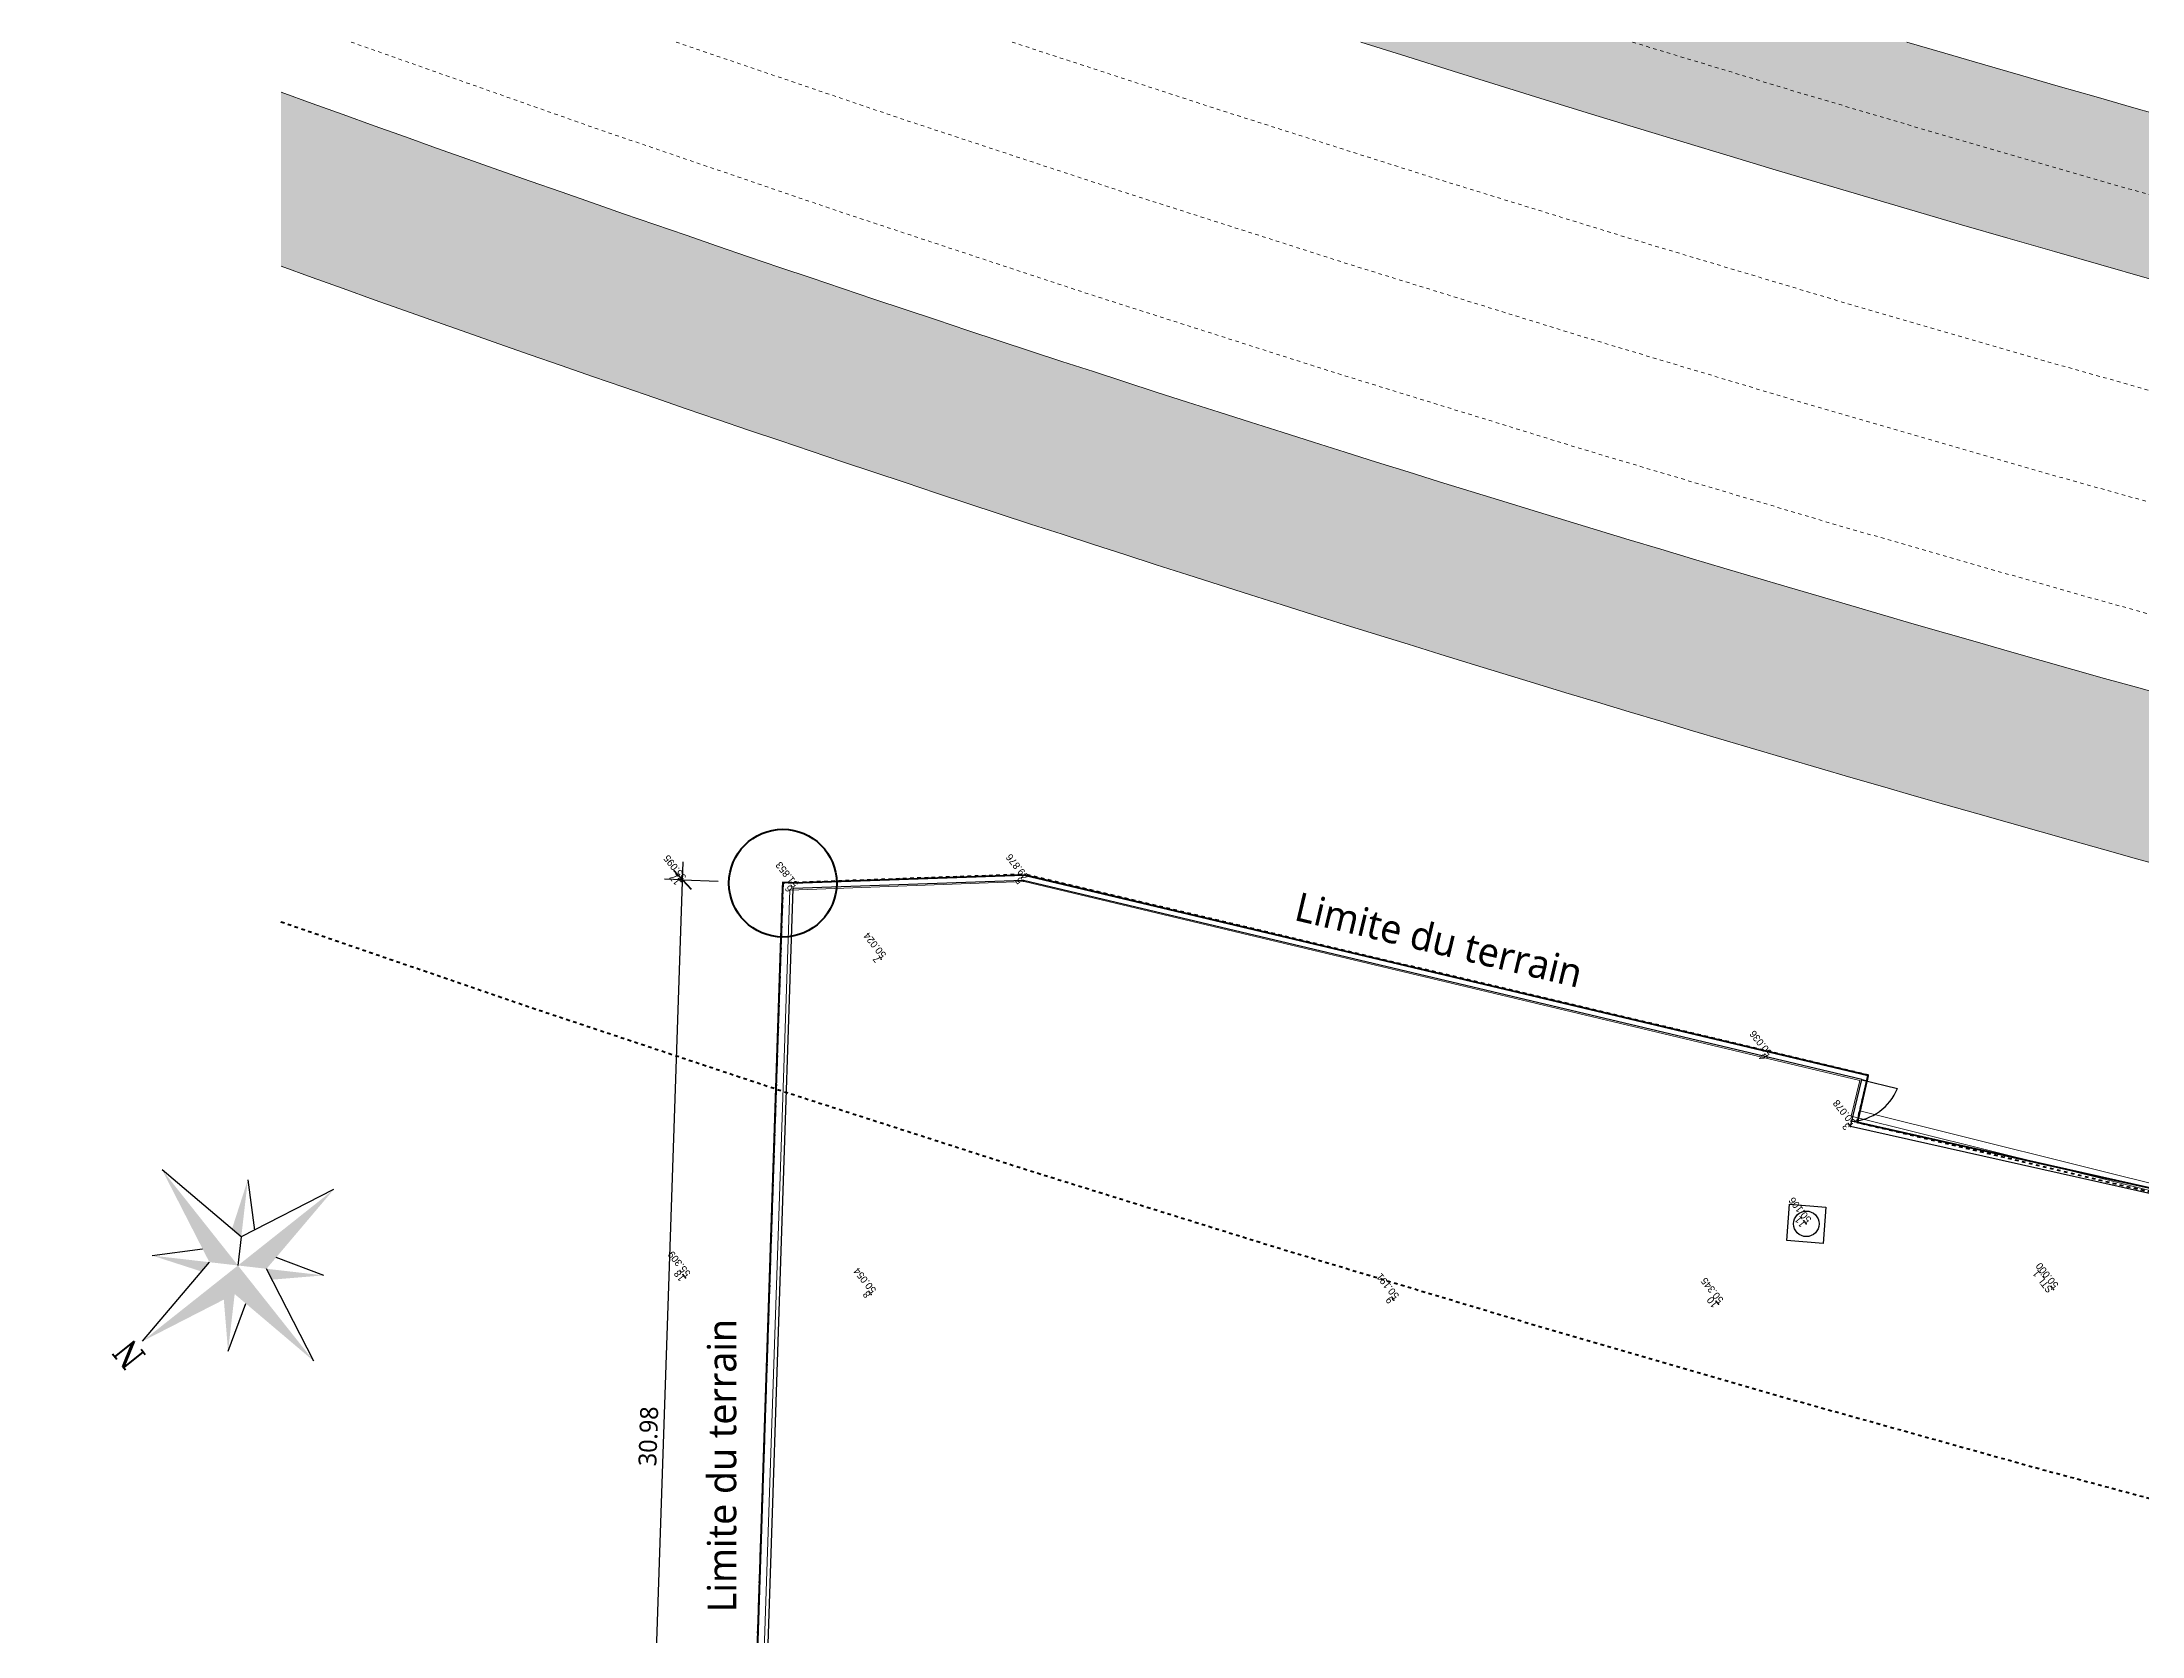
# Model space of a CAD drawing. Header units: metres. Extents: x 29 to 149, y -34 to 42.
# Drawn here: x 28.8 to 87.3, y -2.4 to 42 of the extents above; entities that cross this region are included whole.
import ezdxf
from ezdxf.enums import TextEntityAlignment as Align

# ---------------------------------------------------------------- set-up
doc = ezdxf.new("R2010")
doc.units = ezdxf.units.M
for name, pattern in [('Alignement de la ligne', [0.01, 0.005, -0.005]), ('Caché', [0.003, 0.002, -0.001]), ('Centre', [0.0125, 0.0025, -0.001875, 0.00625, -0.001875]), ('Dash dot', [0.015875, 0.00635, -0.004763, 0, -0.004763]), ('Démoli', [0.002812, 0.001875, -0.000937])]:
    doc.linetypes.add(name, pattern=pattern)
for name, color, linetype, lineweight in [('A-ANNO-DIMS', 7, 'Continuous', 30), ('A-ANNO-DIMS-200', 7, 'Continuous', 30), ('A-DETL-CNTR', 7, 'Centre', 9), ('A-DETL-DEMO', 7, 'Démoli', 9), ('A-DETL-HDLN', 7, 'Caché', 9), ('A-FLOR', 7, 'Continuous', 9), ('A-FLOR-PATT', 7, 'Continuous', 9), ('A-WALL', 7, 'Continuous', 9), ('G-ANNO-TEXT', 7, 'Continuous', 30)]:
    doc.layers.add(name, color=color, linetype=linetype, lineweight=lineweight)
for name, color, linetype in [('Points', 7, 'Continuous'), ('PORAIL', 5, 'Continuous'), ('REGARD', 6, 'Continuous'), ('TopoAlt', 3, 'Continuous'), ('TopoMat', 4, 'Continuous')]:
    doc.layers.add(name, color=color, linetype=linetype)
doc.styles.add('ROMANS', font='ROMANC')
doc.styles.add('Trebuchet MS', font='trebuc.ttf', dxfattribs={"height": 0.5})
doc.styles.add('Trebuchet MS_3', font='trebuc.ttf', dxfattribs={"height": 0.8})
doc.dimstyles.new('Cotes_linéaires', dxfattribs={"dimscale": 0.3048, "dimtxt": 0.515475, "dimasz": 1.64042, "dimexe": 1.64042, "dimexo": 0.0625, "dimgap": 0.131234, "dimtad": 1, "dimrnd": 0.01, "dimzin": 0, "dimdsep": 46, "dimtxsty": 'Trebuchet MS', "dimblk1": 'OBLIQUE', "dimblk2": 'OBLIQUE', "dimsah": 1, "dimcen": 0.09, "dimdle": 1.64042, "dimazin": 0, "dimtfac": 1, "dimtdec": 4, "dimtix": 1, "dimtmove": 0, "dimatfit": 3, "dimfxl": 3.28084, "dimfxlon": 1, "dimtvp": 1, "dimtfill": 1, "dimtolj": 1, "dimtzin": 0, "dimarcsym": 2})

# ---------------------------------------------------------------- blocks, each defined once
blk = doc.blocks.new('DIMBLOCK3-Plan Masse')
at = {"layer": 'A-ANNO-DIMS-200', "transparency": 16777216}
for p, q in [((45.574, -12.834), (46.648, 19.133)), ((46.632, 18.633), (46.132, 18.65)), ((46.632, 18.633), (47.631, 18.599)), ((45.59, -12.334), (45.091, -12.317)), ((45.59, -12.334), (46.59, -12.368))]:
    blk.add_line(p, q, dxfattribs=at)
at = {"layer": 'A-ANNO-DIMS-200', "lineweight": 50, "transparency": 16777216}
for p, q in [((46.632, 18.633), (46.39, 18.891)), ((46.632, 18.633), (46.873, 18.375)), ((45.59, -12.334), (45.349, -12.076)), ((45.59, -12.334), (45.832, -12.592))]:
    blk.add_line(p, q, dxfattribs=at)
at = {"layer": 'A-ANNO-DIMS-200', "color": 0, "transparency": 16777216, "insert": (45.403, 2.312), "char_height": 0.5, "width": 2.0654, "attachment_point": 1, "rotation": 88.07414, "line_spacing_factor": 1.048425, "style": 'Trebuchet MS', "bg_fill": 3, "box_fill_scale": 1.25, "bg_fill_color": 256, "bg_fill_true_color": 13158600, "bg_fill_transparency": 0}
blk.add_mtext('30.98', dxfattribs=at)
blk = doc.blocks.new('_Oblique')
at = {"color": 0, "linetype": 'ByBlock', "lineweight": -2}
blk.add_line((-0.5, -0.5), (0.5, 0.5), dxfattribs=at)
blk = doc.blocks.new('PointTopo')
at = {"color": 0}
blk.add_point((0, 0), dxfattribs=at)
at = {"layer": 'TopoAlt'}
blk.add_attdef('ALT', text='', height=0.0015, dxfattribs=at).set_placement((0.0005, -0.0005), align=Align.TOP_LEFT)
at = {"layer": 'TopoMat'}
blk.add_attdef('MAT', (0.0005, 0.0005), '', height=0.0015, dxfattribs=at)
blk = doc.blocks.new('u004')
at = {"color": 0}
blk.add_lwpolyline([(-0.3, 0.3), (0.3, 0.3), (0.3, -0.3), (-0.3, -0.3), (-0.3, 0.3)], dxfattribs=at)
blk.add_circle((0, 0), 0.21, dxfattribs=at)
blk = doc.blocks.new('Y003')
at = {"color": 0}
for p, q in [((0, 0), (1.034484, -5.17242)), ((-3.103452, -3.103452), (-1.773401, -5.320203)), ((3.103452, -3.103452), (1.773401, -5.320203)), ((-6.206904, -6.206904), (-1.034484, -7.241388)), ((1.034484, -7.241388), (6.206904, -6.206904)), ((-3.103452, -9.310356), (-0.886701, -7.980305)), ((3.103452, -9.310356), (0.886701, -7.980305))]:
    blk.add_line(p, q, dxfattribs=at)
blk.add_lwpolyline([(0, -12.413808), (1.034484, -7.241388), (0, -6.206904)], dxfattribs=at)
for points in [[(0, -6.206904), (0, -6.206904), (0, 0), (-1.034484, -5.17242)], [(-3.103452, -3.103452), (-1.034484, -5.17242), (-0.91278, -4.5639)], [(3.103452, -3.103452), (1.034484, -5.17242), (0.91278, -4.5639)], [(-6.206904, -6.206904), (-1.034484, -5.17242), (0, -6.206904)], [(0, -6.206904), (6.206904, -6.206904), (1.034484, -5.17242)], [(0, -6.206904), (0, -12.413808), (-1.034484, -7.241388)], [(-3.103452, -9.310356), (-1.034484, -7.241388), (-1.643004, -7.119684)], [(3.103452, -9.310356), (1.034484, -7.241388), (1.643004, -7.119684)]]:
    blk.add_solid(points, dxfattribs=at)
at = {"color": 0, "style": 'ROMANS'}
blk.add_text('N', height=1.279389, dxfattribs=at).set_placement((-0.729171, 0.313815))
blk = doc.blocks.new('PPPP')
at = {"layer": 'PORAIL', "extrusion": (-0.004312, -0.038244, 0.999259), "elevation": 17.35, "flags": 128}
blk.add_lwpolyline([(420.22, 847.18), (418.37, 845.44)], dxfattribs=at)
at = {"layer": 'PORAIL', "extrusion": (-0.004312, -0.038244, 0.999259)}
blk.add_arc((421.33, 847.53, 17.35), 3.62, 150.2084, 215.2304, dxfattribs=at)

msp = doc.modelspace()

# ---------------------------------------------------------------- hatches: boundary and pattern name
at = {"layer": 'A-FLOR-PATT', "true_color": 0xdfe6c6}
h = msp.add_hatch(color=254, dxfattribs=at)
h.paths.add_polyline_path([(148.949, 4.887), (148.949, 9.577), (148.294, 9.699), (145.322, 10.266), (142.352, 10.845), (139.385, 11.436), (136.42, 12.04), (133.458, 12.656), (130.498, 13.285), (127.541, 13.925), (124.587, 14.579), (121.635, 15.244), (118.686, 15.922), (115.74, 16.612), (112.797, 17.314), (109.857, 18.029), (106.387, 18.89), (103.986, 19.495), (101.055, 20.246), (98.128, 21.01), (95.203, 21.785), (92.199, 22.596), (89.364, 23.373), (86.449, 24.186), (83.538, 25.01), (80.63, 25.847), (77.726, 26.695), (74.826, 27.556), (71.929, 28.429), (69.035, 29.314), (66.146, 30.211), (63.26, 31.12), (60.378, 32.041), (57.499, 32.974), (54.625, 33.919), (51.755, 34.876), (48.889, 35.845), (46.026, 36.826), (43.168, 37.819), (40.314, 38.824), (37.465, 39.841), (35.45, 40.569), (35.45, 35.722), (35.715, 35.626), (38.579, 34.6), (41.447, 33.586), (44.319, 32.585), (47.196, 31.595), (50.077, 30.617), (52.961, 29.652), (55.85, 28.698), (58.743, 27.757), (61.639, 26.828), (64.746, 25.847), (67.444, 25.006), (70.352, 24.113), (73.264, 23.233), (76.18, 22.365), (79.523, 21.386), (82.022, 20.665), (84.948, 19.834), (87.877, 19.014), (90.81, 18.207), (93.747, 17.413), (96.687, 16.631), (99.63, 15.861), (102.576, 15.103), (105.525, 14.358), (108.477, 13.625), (111.433, 12.904), (114.491, 12.173), (117.353, 11.501), (120.574, 10.759), (123.284, 10.147), (126.254, 9.488), (129.227, 8.842), (132.202, 8.209), (135.18, 7.588), (138.161, 6.979), (141.144, 6.383), (144.522, 5.725), (147.505, 5.157), (148.294, 5.009)])
h.paths.add_polyline_path([(148.949, 20.846), (148.949, 25.41), (148.277, 25.54), (145.34, 26.113), (142.406, 26.698), (139.43, 27.304), (136.42, 27.931), (133.47, 28.558), (130.494, 29.204), (127.521, 29.862), (124.551, 30.532), (121.583, 31.215), (118.618, 31.911), (115.656, 32.618), (112.698, 33.339), (109.857, 34.042), (106.92, 34.783), (103.986, 35.536), (101.055, 36.301), (98.128, 37.078), (95.203, 37.868), (92.282, 38.67), (89.364, 39.484), (86.449, 40.31), (83.538, 41.149), (80.744, 41.966), (65.532, 41.966), (67.974, 41.194), (70.876, 40.291), (73.782, 39.4), (76.692, 38.521), (79.606, 37.655), (82.523, 36.8), (85.443, 35.958), (88.367, 35.128), (91.295, 34.311), (94.226, 33.505), (97.16, 32.712), (100.098, 31.931), (103.039, 31.163), (106.387, 30.305), (108.93, 29.663), (111.88, 28.931), (114.833, 28.212), (117.79, 27.506), (120.749, 26.811), (123.711, 26.129), (126.676, 25.46), (129.644, 24.803), (132.614, 24.158), (135.587, 23.526), (139, 22.817), (141.541, 22.299), (144.522, 21.704), (147.505, 21.122), (148.294, 20.971)])

# ---------------------------------------------------------------- linework, layer by layer
at = {"color": 1, "lineweight": 40, "flags": 128}
msp.add_lwpolyline([(127.532, -12.5), (130.358, -0.259), (121.859, 1.849), (101.036, 7.013), (79.37, 11.872), (79.663, 13.179), (76.883, 13.839), (56.148, 18.762), (49.719, 18.541), (49.425, 18.554), (49.418, 18.404), (48.903, 2.824), (48.387, -12.757), (48.688, -12.75), (51.554, -12.683), (56.865, -12.662), (79.072, -12.589), (86.457, -12.521), (92.3, -12.518), (113.223, -12.507), (113.411, -12.507), (127.532, -12.5)], dxfattribs=at)
at = {"color": 34, "flags": 128}
for points in [[(49.425, 18.554), (49.719, 18.541), (56.148, 18.762), (76.883, 13.839), (79.663, 13.179), (79.628, 13.033)], [(48.688, -12.75), (49.718, 18.391)], [(79.482, 13.068), (56.133, 18.611), (49.718, 18.391), (49.718, 18.391)], [(79.663, 13.179), (79.369, 11.871)], [(79.482, 13.068), (79.628, 13.033)], [(79.353, 11.875), (79.207, 11.909)], [(79.353, 11.875), (101.036, 7.013), (115.698, 3.377), (121.859, 1.849), (130.358, -0.259)]]:
    msp.add_lwpolyline(points, dxfattribs=at)
at = {"flags": 128}
msp.add_lwpolyline([(48.387, -12.757), (49.418, 18.404)], dxfattribs=at)
at = {"color": 34, "flags": 128}
for points, elevation in [([(79.172, 11.761), (79.482, 13.068)], 0.042), ([(130.322, -0.405), (101.002, 6.867), (79.172, 11.761)], 3.057)]:
    msp.add_lwpolyline(points, dxfattribs=dict(at, elevation=elevation))
at = {"layer": 'A-DETL-CNTR', "color": 5, "linetype": 'Dash dot', "lineweight": 200, "true_color": 0x0000ff}
msp.add_arc((284.995, 733.479), 758.254, 250.785466, 259.664003, dxfattribs=at)
at = {"layer": 'A-DETL-DEMO', "color": 1, "linetype": 'Alignement de la ligne', "lineweight": 200, "true_color": 0xff0000}
for p, q in [((56.072, 18.778), (49.429, 18.539)), ((79.669, 13.191), (56.175, 18.78)), ((49.429, 18.539), (48.385, -12.524)), ((79.356, 11.874), (79.669, 13.191)), ((130.358, -0.259), (79.356, 11.874))]:
    msp.add_line(p, q, dxfattribs=at)
at = {"layer": 'A-DETL-HDLN', "color": 1, "linetype": 'Continuous', "lineweight": 50, "true_color": 0xff0000}
msp.add_circle((49.429, 18.539), 1.5, dxfattribs=at)
at = {"layer": 'A-DETL-HDLN'}
for radius, start, end in [(734.504, 250.300556, 259.325943), (731.504, 250.968061, 259.281627), (728.504, 251.663803, 259.236945), (723.254, 252.963759, 259.157861)]:
    msp.add_arc((284.995, 733.479), radius, start, end, dxfattribs=at)
at = {"layer": 'A-FLOR'}
for centre, start, end in [((284.995, 733.479), 252.392328, 259.191935), ((284.995, 733.479), 252.392328, 259.191935), ((285.775, 737.895), 253.584244, 259.129221), ((285.775, 737.895), 253.584244, 259.129221), ((282.677, 722.649), 250.076446, 259.378247), ((282.677, 722.649), 250.076446, 259.378247), ((281.787, 718.125), 250.151192, 259.449725)]:
    msp.add_arc(centre, 725.504, start, end, dxfattribs=at)
at = {"layer": 'A-WALL'}
for p, q in [((49.429, 18.539), (56.169, 18.781)), ((56.169, 18.781), (79.669, 13.191)), ((48.388, -12.428), (49.429, 18.539)), ((49.623, 18.346), (48.588, -12.435)), ((56.15, 18.581), (49.623, 18.346)), ((79.428, 13.043), (56.15, 18.581)), ((79.191, 12.048), (79.428, 13.043)), ((79.669, 13.191), (79.432, 12.194)), ((130.073, -0.604), (79.191, 12.048)), ((79.432, 12.194), (130.312, -0.457))]:
    msp.add_line(p, q, dxfattribs=at)

# ---------------------------------------------------------------- block references
at = {"extrusion": (-0.006177, -0.02723, 0.99961), "xscale": 0.4026423205619272, "yscale": 0.4026423205619272, "zscale": 0.4026423205619272, "rotation": 142.3454978757495}
msp.add_blockref('PPPP', (433.123, 157.229, -20.956), dxfattribs=at)
at = {"color": 5, "xscale": 0.547641301653357, "yscale": 0.547641301653357, "zscale": 0.6941916999049896, "rotation": 128.4168455046016}
msp.add_blockref('Y003', (31.587, 5.779, -50.036), dxfattribs=at)
at = {"layer": 'Points'}
ref = msp.add_blockref('PointTopo', (56.133, 18.611, -0.16), dxfattribs=dict(at, rotation=128.4168455046016))
ref.add_attrib('MAT', '5', (56.132, 18.611, -0.16), dxfattribs={"layer": 'TopoMat', "height": 0.2, "rotation": 128.41685})
ref.add_attrib('ALT', '49.876', dxfattribs={"layer": 'TopoAlt', "height": 0.2, "rotation": 128.41685}).set_placement((56.133, 18.612, -0.16), align=Align.TOP_LEFT)
ref = msp.add_blockref('PointTopo', (49.718, 18.391, 1.817), dxfattribs=dict(at, rotation=128.4168455046016))
ref.add_attrib('MAT', '6', (49.717, 18.391, 1.817), dxfattribs={"layer": 'TopoMat', "height": 0.2, "rotation": 128.41685})
ref.add_attrib('ALT', '51.853', dxfattribs={"layer": 'TopoAlt', "height": 0.2, "rotation": 128.41685}).set_placement((49.718, 18.392, 1.817), align=Align.TOP_LEFT)
ref = msp.add_blockref('PointTopo', (52.168, 16.423, -0.012), dxfattribs=dict(at, rotation=128.4168455046016))
ref.add_attrib('MAT', '7', (52.168, 16.423, -0.012), dxfattribs={"layer": 'TopoMat', "height": 0.2, "rotation": 128.41685})
ref.add_attrib('ALT', '50.024', dxfattribs={"layer": 'TopoAlt', "height": 0.2, "rotation": 128.41685}).set_placement((52.168, 16.424, -0.012), align=Align.TOP_LEFT)
ref = msp.add_blockref('PointTopo', (76.848, 13.694), dxfattribs=dict(at, rotation=128.4168455046016))
ref.add_attrib('MAT', '4', (76.847, 13.694), dxfattribs={"layer": 'TopoMat', "height": 0.2, "rotation": 128.41685})
ref.add_attrib('ALT', '50.036', dxfattribs={"layer": 'TopoAlt', "height": 0.2, "rotation": 128.41685}).set_placement((76.848, 13.694), align=Align.TOP_LEFT)
ref = msp.add_blockref('PointTopo', (79.172, 11.761, 0.042), dxfattribs=dict(at, rotation=128.4168455046016))
ref.add_attrib('MAT', '3', (79.171, 11.761, 0.042), dxfattribs={"layer": 'TopoMat', "height": 0.2, "rotation": 128.41685})
ref.add_attrib('ALT', '50.078', dxfattribs={"layer": 'TopoAlt', "height": 0.2, "rotation": 128.41685}).set_placement((79.172, 11.762, 0.042), align=Align.TOP_LEFT)
ref = msp.add_blockref('PointTopo', (77.94, 9.051, 0.07), dxfattribs=dict(at, rotation=128.4168455046016))
ref.add_attrib('MAT', '11', (77.939, 9.051, 0.07), dxfattribs={"layer": 'TopoMat', "height": 0.2, "rotation": 128.41685})
ref.add_attrib('ALT', '50.106', dxfattribs={"layer": 'TopoAlt', "height": 0.2, "rotation": 128.41685}).set_placement((77.94, 9.051, 0.07), align=Align.TOP_LEFT)
ref = msp.add_blockref('PointTopo', (51.887, 7.085, 0.017), dxfattribs=dict(at, rotation=128.4168455046016))
ref.add_attrib('MAT', '8', (51.887, 7.085, 0.017), dxfattribs={"layer": 'TopoMat', "height": 0.2, "rotation": 128.41685})
ref.add_attrib('ALT', '50.054', dxfattribs={"layer": 'TopoAlt', "height": 0.2, "rotation": 128.41685}).set_placement((51.888, 7.086, 0.017), align=Align.TOP_LEFT)
ref = msp.add_blockref('PointTopo', (66.454, 6.928, 0.155), dxfattribs=dict(at, rotation=128.4168455046016))
ref.add_attrib('MAT', '9', (66.453, 6.928, 0.155), dxfattribs={"layer": 'TopoMat', "height": 0.2, "rotation": 128.41685})
ref.add_attrib('ALT', '50.191', dxfattribs={"layer": 'TopoAlt', "height": 0.2, "rotation": 128.41685}).set_placement((66.454, 6.929, 0.155), align=Align.TOP_LEFT)
ref = msp.add_blockref('PointTopo', (84.823, 7.226, -0.036), dxfattribs=dict(at, rotation=128.4168455046016))
ref.add_attrib('MAT', 'STL.1', (84.823, 7.226, -0.036), dxfattribs={"layer": 'TopoMat', "height": 0.2, "rotation": 128.41685})
ref.add_attrib('ALT', '50.000', dxfattribs={"layer": 'TopoAlt', "height": 0.2, "rotation": 128.41685}).set_placement((84.823, 7.227, -0.036), align=Align.TOP_LEFT)
ref = msp.add_blockref('PointTopo', (75.493, 6.811, 0.309), dxfattribs=dict(at, rotation=128.4168455046016))
ref.add_attrib('MAT', '10', (75.492, 6.811, 0.309), dxfattribs={"layer": 'TopoMat', "height": 0.2, "rotation": 128.41685})
ref.add_attrib('ALT', '50.345', dxfattribs={"layer": 'TopoAlt', "height": 0.2, "rotation": 128.41685}).set_placement((75.493, 6.812, 0.309), align=Align.TOP_LEFT)
at = {"layer": 'REGARD', "xscale": 1.69344000006087, "yscale": 1.69344000006087, "zscale": 1.693440000000002, "rotation": 265.6228601551335}
msp.add_blockref('u004', (77.94, 9.051, 0.07), dxfattribs=at)

# ---------------------------------------------------------------- texts
at = {"layer": 'G-ANNO-TEXT', "color": 1, "true_color": 0xff0000, "char_height": 0.8, "width": 10.38987, "attachment_point": 1, "style": 'Trebuchet MS_3'}
for insert, rotation in [((63.824, 18.298), 346.56173), ((47.331, -1.767), 90)]:
    msp.add_mtext('Limite du terrain', dxfattribs=dict(at, insert=insert, rotation=rotation))

# ---------------------------------------------------------------- next in the draw order: dimensions: what is measured, and where the dimension line sits
at = {"layer": 'A-ANNO-DIMS'}
dim = msp.add_linear_dim(base=(46.632, 18.633), p1=(46.59, -12.368), p2=(47.631, 18.599), angle=88.07414, dimstyle='Cotes_linéaires', override={"dimpost": '<>', "dimfxl": 30.984603}, dxfattribs=at)
dim.commit()
dim.dimension.update_dxf_attribs({"geometry": 'DIMBLOCK3-Plan Masse', "text_midpoint": (45.816, 3.159)})

# ---------------------------------------------------------------- next in the draw order: block references
at = {"layer": 'Points'}
ref = msp.add_blockref('PointTopo', (46.596, 18.581, 5.059), dxfattribs=dict(at, rotation=128.4168455046016))
ref.add_attrib('MAT', '17', (46.595, 18.581, 5.059), dxfattribs={"layer": 'TopoMat', "height": 0.2, "rotation": 128.41685})
ref.add_attrib('ALT', '55.095', dxfattribs={"layer": 'TopoAlt', "height": 0.2, "rotation": 128.41685}).set_placement((46.596, 18.582, 5.059), align=Align.TOP_LEFT)
ref = msp.add_blockref('PointTopo', (46.716, 7.548, 5.273), dxfattribs=dict(at, rotation=128.4168455046016))
ref.add_attrib('MAT', '18', (46.716, 7.548, 5.273), dxfattribs={"layer": 'TopoMat', "height": 0.2, "rotation": 128.41685})
ref.add_attrib('ALT', '55.309', dxfattribs={"layer": 'TopoAlt', "height": 0.2, "rotation": 128.41685}).set_placement((46.717, 7.549, 5.273), align=Align.TOP_LEFT)

doc.saveas('drawing.dxf')
